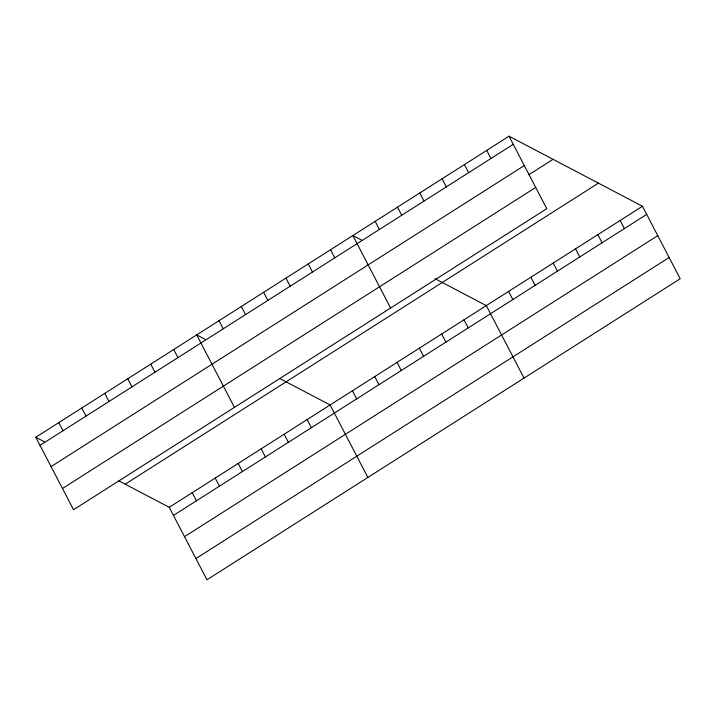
<?xml version="1.0" encoding="UTF-8"?>
<svg xmlns="http://www.w3.org/2000/svg" width="716" height="716" viewBox="0 0 716 716"><rect width="100%" height="100%" fill="white"/><g stroke="black" fill="none" stroke-linecap="round" stroke-linejoin="round"><path stroke-width="1.07" d="M509.031 136.201L546.764 208.687L73.533 509.729L35.8 437.243L509.031 136.201L642.467 206.271L680.2 278.757L206.969 579.799L169.236 507.313L118.847 480.857M40.024 445.361L513.256 144.319M51.078 466.599L524.318 165.557M528.9 174.695L553.065 159.328M62.471 488.491L535.711 187.44M125.202 484.195L598.433 183.144M169.236 507.313L642.467 206.271M173.46 515.43L646.691 214.388M184.513 536.669L657.753 235.627M195.907 558.561L669.147 257.509M361.678 240.173L352.872 235.546L390.596 308.032M435.006 278.685L486.298 305.616L524.031 378.102M205.51 339.518L196.703 334.891L234.436 407.377M279.75 378.504L330.13 404.961L367.863 477.447M35.8 437.243L44.607 441.87M620.154 220.465L624.379 228.574M597.851 234.651L602.075 242.769M575.539 248.846L579.763 256.963M553.226 263.041L557.451 271.158M486.728 150.396L490.952 158.505M530.923 277.235L535.147 285.344M464.416 164.582L468.64 172.699M508.611 291.421L512.835 299.539M442.103 178.776L446.328 186.894M419.8 192.971L424.024 201.089M463.986 319.81L468.21 327.919M397.487 207.166L401.712 215.274M441.683 333.996L445.907 342.114M375.175 221.351L379.399 229.469M419.37 348.191L423.595 356.308M397.058 362.385L401.282 370.494M330.559 249.741L334.784 257.85M374.754 376.571L378.979 384.689M308.247 263.927L312.471 272.044M352.442 390.766L356.666 398.884M285.935 278.121L290.159 286.239M263.631 292.316L267.856 300.434M307.146 419.585L311.37 427.694M241.319 306.511L245.543 314.619M284.163 434.2L288.387 442.318M219.006 320.696L223.231 328.814M261.179 448.825L265.403 456.942M238.186 463.449L242.411 471.567M173.711 349.515L177.935 357.624M215.203 478.073L219.427 486.182M150.727 364.131L154.951 372.248M192.219 492.689L196.444 500.806M127.743 378.755L131.968 386.873M104.76 393.379L108.984 401.497M81.767 408.004L85.992 416.112M58.784 422.628L63.008 430.737"/></g></svg>
